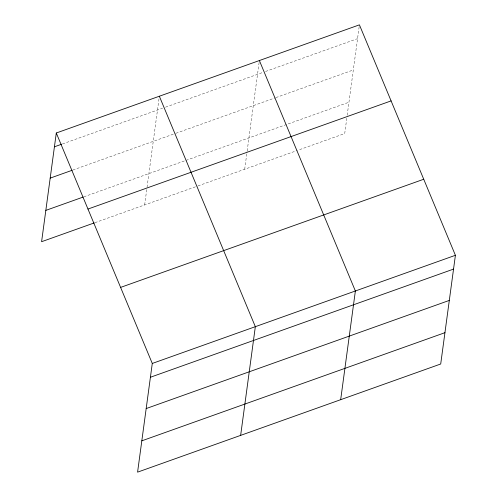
<?xml version="1.0" encoding="UTF-8"?>
<svg xmlns="http://www.w3.org/2000/svg" width="497" height="497" viewBox="0 0 497 497"><rect width="100%" height="100%" fill="white"/><g stroke="black" fill="none" stroke-linecap="round" stroke-linejoin="round"><path stroke-width="0.37" stroke-dasharray="2.48 1.86" d="M144.658 204.932L146.926 188.127M147.031 187.363L159.251 96.996M244.692 169.241L247.065 151.672M247.171 150.908L259.285 61.305M346.788 118.274L344.719 133.55L297.989 150.224M347.198 115.217L359.312 25.614M62.467 143.937L162.6 108.209M165.52 107.166L262.633 72.519M265.553 71.475L357.554 38.654M72.848 170.036L175.155 133.531M175.888 133.277L275.189 97.847M275.922 97.586L353.317 69.971M83.838 196.824L348.956 102.233M94.952 222.668L197.228 186.176M197.961 185.915L297.262 150.485"/><path stroke-width="0.75" d="M56.291 133.003L152.281 363.45L137.582 472.15L440.709 363.997L455.407 255.296L359.418 24.85L56.291 133.003L41.593 241.704L94.219 222.929M240.647 435.378L255.34 326.678L159.351 96.232M340.675 399.687L355.374 290.987L259.384 60.541M54.421 146.808L61.734 144.198M50.191 178.119L72.115 170.297M45.83 210.386L83.105 197.085M87.969 209.051L391.096 100.897M120.603 287.403L423.73 179.249M152.281 363.45L455.407 255.296M150.411 377.254L453.544 269.101M146.18 408.565L449.307 300.418M141.813 440.833L444.945 332.679"/></g></svg>
